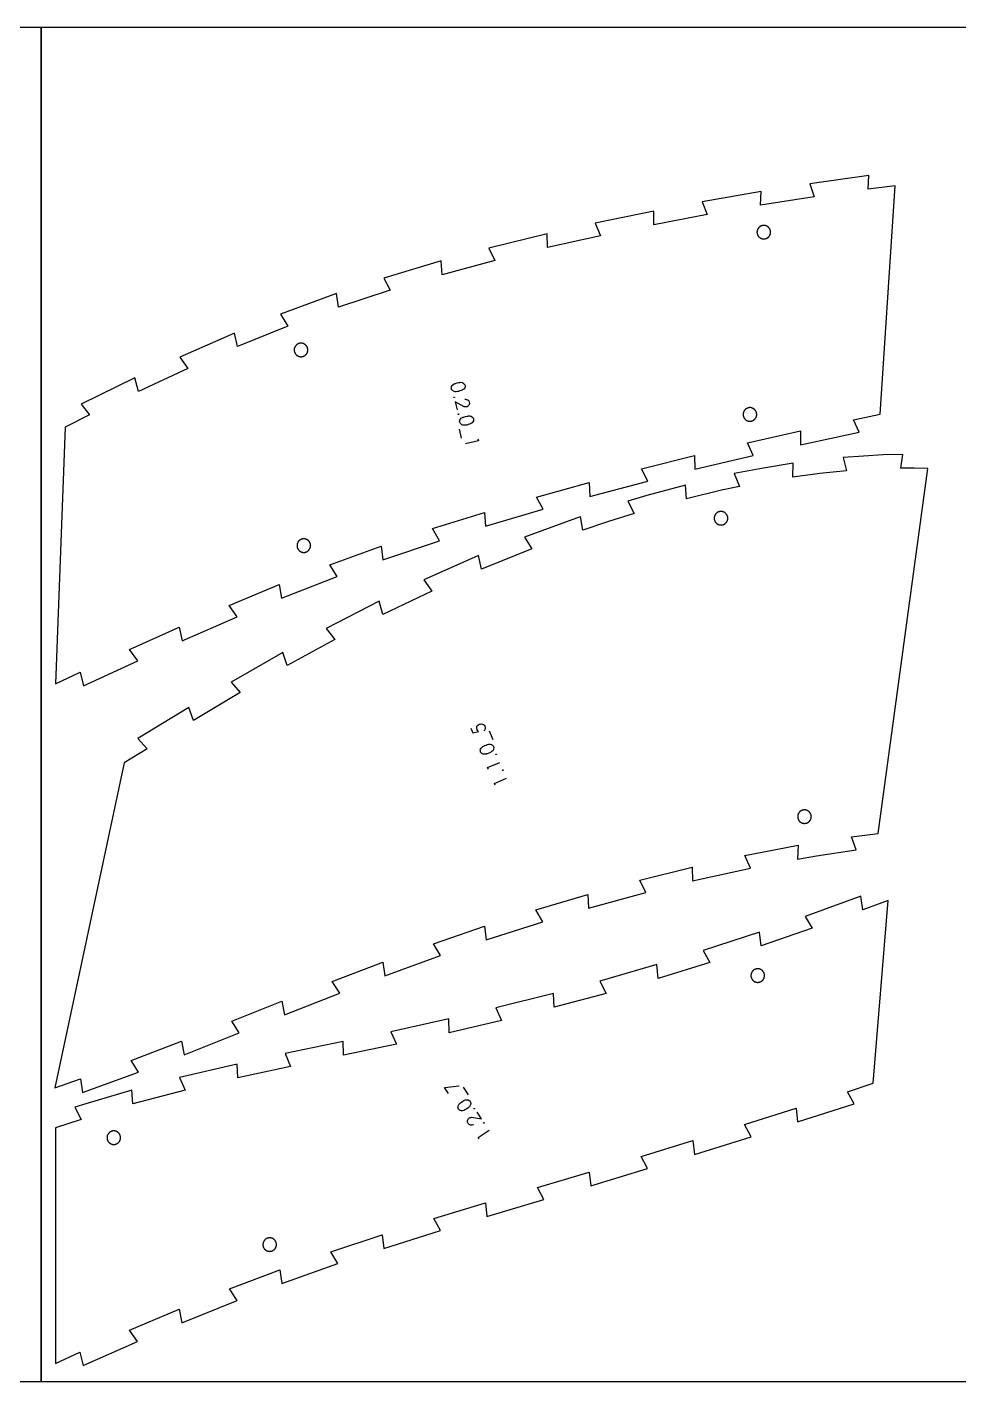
# Model space of a CAD drawing. Header units: millimetres. Extents: x 0 to 7990, y -6000 to -5000.
# Drawn here: x 5590 to 6277, y -6000 to -5000 of the extents above; entities that cross this region are included whole.
import ezdxf

# ---------------------------------------------------------------- set-up
doc = ezdxf.new("R2010")
doc.units = ezdxf.units.MM
doc.header["$MEASUREMENT"] = 0
for name, color, linetype, true_color in [('Default', 18, 'Continuous', 0x000000), ('nest$l_engrave_text', 5, 'Continuous', 0x0000ff), ('nest$l_inner_cut', 3, 'Continuous', 0x00ff00), ('nest$l_outer_cut', 1, 'Continuous', 0xff0000)]:
    doc.layers.add(name, color=color, linetype=linetype, true_color=true_color)

msp = doc.modelspace()

# ---------------------------------------------------------------- linework, layer by layer
at = {"layer": 'Default'}
for points in [[(4900, -6000), (4900, -5000), (5600, -5000), (5600, -6000)], [(5600, -6000), (5600, -5000), (6300, -5000), (6300, -6000)]]:
    msp.add_lwpolyline(points, close=True, dxfattribs=at)
at = {"layer": 'nest$l_engrave_text'}
for points in [[(5902.7, -5265.3), (5903.1, -5264.6), (5903.7, -5264), (5904.6, -5263.4), (5904.7, -5263.3), (5904.9, -5263.3), (5905.2, -5263.1), (5905.6, -5263), (5906.8, -5262.6), (5908, -5262.4), (5908.5, -5262.3), (5908.9, -5262.3), (5909.1, -5262.3), (5909.2, -5262.2), (5910.5, -5262.4), (5911, -5262.6), (5911.3, -5262.7), (5912, -5263.2), (5912.4, -5263.7), (5912.7, -5264.4), (5912.8, -5265.2), (5912.7, -5266), (5912.4, -5266.5), (5911.8, -5267.2), (5911.2, -5267.6), (5910.4, -5268), (5909.8, -5268.3), (5908.8, -5268.6), (5907.8, -5268.9), (5907, -5269), (5906.1, -5269.1), (5905.5, -5269.1), (5904.8, -5269), (5904.2, -5268.7), (5903.6, -5268.3), (5903.2, -5268), (5902.8, -5267.5), (5902.6, -5266.9), (5902.6, -5266.1)], [(5905, -5273.2), (5905, -5273.4), (5904.8, -5273.5), (5904.6, -5273.5), (5904.5, -5273.3), (5904.5, -5273.1), (5904.7, -5273.1), (5904.9, -5273.1)], [(5908.1, -5285.6), (5908.1, -5285.8), (5907.9, -5285.9), (5907.7, -5285.9), (5907.6, -5285.7), (5907.6, -5285.5), (5907.8, -5285.4), (5908, -5285.5)], [(5908.9, -5290.1), (5909.3, -5289.4), (5909.9, -5288.7), (5910.8, -5288.2), (5910.9, -5288.1), (5911.1, -5288), (5911.4, -5287.9), (5911.8, -5287.8), (5913, -5287.4), (5914.2, -5287.2), (5914.7, -5287.1), (5915, -5287.1), (5915.3, -5287), (5915.4, -5287), (5916, -5287), (5916.7, -5287.2), (5917.1, -5287.3), (5917.5, -5287.4), (5918.1, -5287.9), (5918.6, -5288.5), (5918.8, -5289.1), (5919, -5289.9), (5918.8, -5290.7), (5918.5, -5291.3), (5918, -5292), (5917.4, -5292.4), (5916.6, -5292.8), (5915.9, -5293.1), (5914.9, -5293.4), (5914, -5293.7), (5913.2, -5293.8), (5912.3, -5293.9), (5911.7, -5293.9), (5911, -5293.8), (5910.3, -5293.5), (5909.8, -5293.1), (5909.4, -5292.7), (5909, -5292.2), (5908.8, -5291.7), (5908.7, -5290.9)], [(5933.8, -5532.6), (5933.6, -5533.3), (5933.1, -5534.1), (5932.3, -5534.8), (5932.2, -5534.9), (5932, -5535), (5931.8, -5535.1), (5931.4, -5535.4), (5930.3, -5535.9), (5929.1, -5536.3), (5928.6, -5536.5), (5928.3, -5536.6), (5928, -5536.6), (5927.9, -5536.7), (5926.7, -5536.7), (5926.2, -5536.6), (5925.8, -5536.6), (5925.1, -5536.2), (5924.6, -5535.7), (5924.2, -5535.1), (5924, -5534.3), (5923.9, -5533.5), (5924.2, -5532.9), (5924.6, -5532.2), (5925.1, -5531.7), (5925.8, -5531.1), (5926.4, -5530.7), (5927.4, -5530.3), (5928.3, -5529.9), (5929.1, -5529.6), (5929.9, -5529.4), (5930.5, -5529.3), (5931.2, -5529.3), (5931.9, -5529.5), (5932.5, -5529.8), (5933, -5530.1), (5933.4, -5530.5), (5933.7, -5531), (5933.9, -5531.8)], [(5935.4, -5536.9), (5935.4, -5536.7), (5935.5, -5536.6), (5935.7, -5536.6), (5935.8, -5536.7), (5935.8, -5536.9), (5935.7, -5537), (5935.5, -5537)], [(5940.4, -5548.7), (5940.4, -5548.5), (5940.5, -5548.3), (5940.7, -5548.3), (5940.8, -5548.5), (5940.8, -5548.6), (5940.7, -5548.8), (5940.5, -5548.8)], [(5916.9, -5794.5), (5916.8, -5795.2), (5916.5, -5796.1), (5915.9, -5796.9), (5915.8, -5797), (5915.6, -5797.1), (5915.4, -5797.3), (5915.1, -5797.6), (5914.1, -5798.4), (5913, -5799), (5912.5, -5799.2), (5912.2, -5799.4), (5912, -5799.5), (5911.9, -5799.6), (5910.7, -5799.8), (5910.2, -5799.9), (5909.8, -5799.9), (5909, -5799.6), (5908.4, -5799.2), (5907.9, -5798.7), (5907.6, -5798), (5907.4, -5797.2), (5907.5, -5796.6), (5907.8, -5795.8), (5908.2, -5795.2), (5908.8, -5794.5), (5909.3, -5794), (5910.1, -5793.4), (5911, -5792.8), (5911.7, -5792.4), (5912.4, -5792), (5913, -5791.8), (5913.7, -5791.7), (5914.4, -5791.7), (5915.1, -5791.9), (5915.6, -5792.1), (5916.1, -5792.5), (5916.5, -5792.9), (5916.8, -5793.6)], [(5919.3, -5798.4), (5919.2, -5798.2), (5919.3, -5798.1), (5919.5, -5798), (5919.7, -5798.1), (5919.7, -5798.3), (5919.6, -5798.4), (5919.4, -5798.5)], [(5926.4, -5808.9), (5926.4, -5808.8), (5926.5, -5808.6), (5926.6, -5808.6), (5926.8, -5808.7), (5926.8, -5808.9), (5926.7, -5809), (5926.6, -5809.1)]]:
    msp.add_lwpolyline(points, close=True, dxfattribs=at)
for points in [[(5912.5, -5274.7), (5913, -5274.7), (5913.7, -5274.8), (5914.2, -5275), (5914.7, -5275.2), (5915.4, -5275.9), (5915.8, -5276.8), (5915.9, -5277.3), (5915.9, -5277.9), (5915.8, -5278.5), (5915.6, -5279), (5914.8, -5279.8), (5914.3, -5280.2), (5913.9, -5280.4), (5912.9, -5280.4), (5912.6, -5280.4), (5912.5, -5280.4), (5912, -5280.3), (5905.4, -5276.7), (5906.8, -5282.4)], [(5908.3, -5296.7), (5909.9, -5303.3)], [(5922.2, -5303.9), (5922.6, -5305.3), (5913.1, -5307.6)], [(5916.9, -5517.4), (5918.4, -5520.8), (5922.6, -5520), (5922.2, -5519.5), (5921.7, -5518.8), (5921.4, -5518), (5921.3, -5517.4), (5921.3, -5516.7), (5921.5, -5516.1), (5921.9, -5515.4), (5922.5, -5514.9), (5923.1, -5514.6), (5923.9, -5514.4), (5924.7, -5514.3), (5925.5, -5514.5), (5926.2, -5514.8), (5926.9, -5515.3), (5927.4, -5516.1), (5927.6, -5516.9), (5927.6, -5517.7), (5927.3, -5518.6), (5927, -5519), (5926.8, -5519.3), (5926.7, -5519.4)], [(5933.4, -5526), (5930.8, -5519.7)], [(5929.9, -5547.8), (5929.3, -5546.5), (5938.3, -5542.7)], [(5934.9, -5559.6), (5934.3, -5558.2), (5943.3, -5554.4)], [(5900.5, -5787.2), (5897.4, -5782.6), (5908.4, -5781.4)], [(5915.3, -5788), (5911.5, -5782.4)], [(5918.9, -5810.2), (5918.4, -5810.3), (5917.7, -5810.5), (5917.1, -5810.5), (5916.6, -5810.4), (5915.7, -5810), (5915, -5809.3), (5914.7, -5808.8), (5914.5, -5808.3), (5914.5, -5807.7), (5914.5, -5807.2), (5914.9, -5806.1), (5915.2, -5805.6), (5915.6, -5805.3), (5916.5, -5804.9), (5916.8, -5804.8), (5916.9, -5804.8), (5917.4, -5804.7), (5924.9, -5805.8), (5921.6, -5801)], [(5923.1, -5820.7), (5922.3, -5819.5), (5930.4, -5814.1)]]:
    msp.add_lwpolyline(points, dxfattribs=at)
at = {"layer": 'nest$l_inner_cut'}
for points in [[(6134.4, -5156.2), (6134.5, -5156.2), (6134.7, -5156.1), (6134.9, -5156.1), (6135, -5156), (6135.2, -5155.9), (6135.3, -5155.9), (6135.5, -5155.8), (6135.6, -5155.7), (6135.8, -5155.6), (6135.9, -5155.5), (6136.1, -5155.4), (6136.2, -5155.3), (6136.3, -5155.2), (6136.5, -5155.1), (6136.6, -5155), (6136.7, -5154.9), (6136.8, -5154.7), (6137, -5154.6), (6137.1, -5154.5), (6137.2, -5154.3), (6137.3, -5154.2), (6137.4, -5154), (6137.5, -5153.9), (6137.5, -5153.7), (6137.6, -5153.6), (6137.7, -5153.4), (6137.8, -5153.3), (6137.8, -5153.1), (6137.9, -5152.9), (6137.9, -5152.8), (6138, -5152.6), (6138, -5152.4), (6138.1, -5152.3), (6138.1, -5152.1), (6138.1, -5151.9), (6138.1, -5151.8), (6138.1, -5151.6), (6138.1, -5151.4), (6138.1, -5151.2), (6138.1, -5151.1), (6138.1, -5150.9), (6138.1, -5150.7), (6138.1, -5150.5), (6138, -5150.4), (6138, -5150.2), (6138, -5150), (6137.9, -5149.9), (6137.9, -5149.7), (6137.8, -5149.5), (6137.7, -5149.4), (6137.7, -5149.2), (6137.6, -5149.1), (6137.5, -5148.9), (6137.4, -5148.8), (6137.3, -5148.6), (6137.2, -5148.5), (6137.1, -5148.3), (6137, -5148.2), (6136.9, -5148.1), (6136.8, -5147.9), (6136.7, -5147.8), (6136.5, -5147.7), (6136.4, -5147.6), (6136.3, -5147.5), (6136.1, -5147.4), (6136, -5147.3), (6135.8, -5147.2), (6135.7, -5147.1), (6135.6, -5147), (6135.4, -5146.9), (6135.2, -5146.8), (6135.1, -5146.8), (6134.9, -5146.7), (6134.8, -5146.6), (6134.6, -5146.6), (6134.4, -5146.5), (6134.3, -5146.5), (6134.1, -5146.5), (6133.9, -5146.4), (6133.7, -5146.4), (6133.6, -5146.4), (6133.4, -5146.4), (6133.2, -5146.4), (6133.1, -5146.4), (6132.9, -5146.4), (6132.7, -5146.4), (6132.5, -5146.4), (6132.4, -5146.4), (6132.2, -5146.5), (6132, -5146.5), (6131.9, -5146.5), (6131.7, -5146.6), (6131.5, -5146.6), (6131.4, -5146.7), (6131.2, -5146.8), (6131, -5146.8), (6130.9, -5146.9), (6130.7, -5147), (6130.6, -5147.1), (6130.4, -5147.2), (6130.3, -5147.3), (6130.1, -5147.4), (6130, -5147.5), (6129.9, -5147.6), (6129.7, -5147.7), (6129.6, -5147.8), (6129.5, -5148), (6129.4, -5148.1), (6129.3, -5148.2), (6129.2, -5148.3), (6129.1, -5148.5), (6129, -5148.6), (6128.9, -5148.8), (6128.8, -5148.9), (6128.7, -5149.1), (6128.6, -5149.2), (6128.6, -5149.4), (6128.5, -5149.6), (6128.4, -5149.7), (6128.4, -5149.9), (6128.3, -5150.1), (6128.3, -5150.2), (6128.2, -5150.4), (6128.2, -5150.6), (6128.2, -5150.7), (6128.2, -5150.9), (6128.2, -5151.1), (6128.1, -5151.3), (6128.1, -5151.4), (6128.1, -5151.6), (6128.2, -5151.8), (6128.2, -5151.9), (6128.2, -5152.1), (6128.2, -5152.3), (6128.3, -5152.5), (6128.3, -5152.6), (6128.4, -5152.8), (6128.4, -5153), (6128.5, -5153.1), (6128.5, -5153.3), (6128.6, -5153.4), (6128.7, -5153.6), (6128.7, -5153.8), (6128.8, -5153.9), (6128.9, -5154.1), (6129, -5154.2), (6129.1, -5154.3), (6129.2, -5154.5), (6129.3, -5154.6), (6129.4, -5154.7), (6129.6, -5154.9), (6129.7, -5155), (6129.8, -5155.1), (6130, -5155.2), (6130.1, -5155.3), (6130.2, -5155.4), (6130.4, -5155.5), (6130.5, -5155.6), (6130.7, -5155.7), (6130.8, -5155.8), (6131, -5155.9), (6131.1, -5155.9), (6131.3, -5156), (6131.4, -5156.1), (6131.6, -5156.1), (6131.8, -5156.2), (6131.9, -5156.2), (6132.1, -5156.3), (6132.3, -5156.3), (6132.5, -5156.3), (6132.6, -5156.3), (6132.8, -5156.4), (6133, -5156.4), (6133.2, -5156.4), (6133.3, -5156.4), (6133.5, -5156.4), (6133.7, -5156.3), (6133.8, -5156.3), (6134, -5156.3), (6134.2, -5156.3)], [(5792.9, -5243.2), (5793, -5243.1), (5793.2, -5243.1), (5793.3, -5243), (5793.5, -5242.9), (5793.7, -5242.9), (5793.8, -5242.8), (5794, -5242.7), (5794.1, -5242.6), (5794.3, -5242.5), (5794.4, -5242.5), (5794.6, -5242.4), (5794.7, -5242.3), (5794.8, -5242.1), (5795, -5242), (5795.1, -5241.9), (5795.2, -5241.8), (5795.3, -5241.7), (5795.5, -5241.5), (5795.6, -5241.4), (5795.7, -5241.3), (5795.8, -5241.1), (5795.9, -5241), (5796, -5240.8), (5796, -5240.7), (5796.1, -5240.5), (5796.2, -5240.4), (5796.3, -5240.2), (5796.3, -5240), (5796.4, -5239.9), (5796.4, -5239.7), (5796.5, -5239.5), (5796.5, -5239.4), (5796.6, -5239.2), (5796.6, -5239), (5796.6, -5238.9), (5796.6, -5238.7), (5796.6, -5238.5), (5796.6, -5238.3), (5796.6, -5238.2), (5796.6, -5238), (5796.6, -5237.8), (5796.6, -5237.6), (5796.6, -5237.5), (5796.5, -5237.3), (5796.5, -5237.1), (5796.5, -5237), (5796.4, -5236.8), (5796.4, -5236.6), (5796.3, -5236.5), (5796.2, -5236.3), (5796.2, -5236.2), (5796.1, -5236), (5796, -5235.8), (5795.9, -5235.7), (5795.8, -5235.6), (5795.7, -5235.4), (5795.6, -5235.3), (5795.5, -5235.1), (5795.4, -5235), (5795.3, -5234.9), (5795.2, -5234.7), (5795, -5234.6), (5794.9, -5234.5), (5794.8, -5234.4), (5794.6, -5234.3), (5794.5, -5234.2), (5794.3, -5234.1), (5794.2, -5234), (5794, -5233.9), (5793.9, -5233.8), (5793.7, -5233.8), (5793.6, -5233.7), (5793.4, -5233.6), (5793.3, -5233.6), (5793.1, -5233.5), (5792.9, -5233.5), (5792.8, -5233.4), (5792.6, -5233.4), (5792.4, -5233.4), (5792.2, -5233.3), (5792.1, -5233.3), (5791.9, -5233.3), (5791.7, -5233.3), (5791.5, -5233.3), (5791.4, -5233.3), (5791.2, -5233.3), (5791, -5233.3), (5790.9, -5233.4), (5790.7, -5233.4), (5790.5, -5233.4), (5790.3, -5233.5), (5790.2, -5233.5), (5790, -5233.6), (5789.9, -5233.6), (5789.7, -5233.7), (5789.5, -5233.8), (5789.4, -5233.8), (5789.2, -5233.9), (5789.1, -5234), (5788.9, -5234.1), (5788.8, -5234.2), (5788.6, -5234.3), (5788.5, -5234.4), (5788.4, -5234.5), (5788.2, -5234.6), (5788.1, -5234.8), (5788, -5234.9), (5787.9, -5235), (5787.8, -5235.1), (5787.7, -5235.3), (5787.6, -5235.4), (5787.5, -5235.6), (5787.4, -5235.7), (5787.3, -5235.9), (5787.2, -5236), (5787.1, -5236.2), (5787, -5236.3), (5787, -5236.5), (5786.9, -5236.7), (5786.9, -5236.8), (5786.8, -5237), (5786.8, -5237.1), (5786.7, -5237.3), (5786.7, -5237.5), (5786.7, -5237.7), (5786.7, -5237.8), (5786.7, -5238), (5786.6, -5238.2), (5786.6, -5238.4), (5786.6, -5238.5), (5786.7, -5238.7), (5786.7, -5238.9), (5786.7, -5239), (5786.7, -5239.2), (5786.8, -5239.4), (5786.8, -5239.6), (5786.8, -5239.7), (5786.9, -5239.9), (5787, -5240.1), (5787, -5240.2), (5787.1, -5240.4), (5787.2, -5240.5), (5787.2, -5240.7), (5787.3, -5240.8), (5787.4, -5241), (5787.5, -5241.1), (5787.6, -5241.3), (5787.7, -5241.4), (5787.8, -5241.5), (5787.9, -5241.7), (5788.1, -5241.8), (5788.2, -5241.9), (5788.3, -5242), (5788.4, -5242.2), (5788.6, -5242.3), (5788.7, -5242.4), (5788.9, -5242.5), (5789, -5242.6), (5789.2, -5242.6), (5789.3, -5242.7), (5789.5, -5242.8), (5789.6, -5242.9), (5789.8, -5242.9), (5789.9, -5243), (5790.1, -5243.1), (5790.3, -5243.1), (5790.4, -5243.2), (5790.6, -5243.2), (5790.8, -5243.2), (5791, -5243.3), (5791.1, -5243.3), (5791.3, -5243.3), (5791.5, -5243.3), (5791.6, -5243.3), (5791.8, -5243.3), (5792, -5243.3), (5792.2, -5243.3), (5792.3, -5243.3), (5792.5, -5243.2), (5792.7, -5243.2)], [(6124.1, -5290.8), (6124.3, -5290.7), (6124.4, -5290.7), (6124.6, -5290.6), (6124.8, -5290.5), (6124.9, -5290.5), (6125.1, -5290.4), (6125.2, -5290.3), (6125.4, -5290.2), (6125.5, -5290.2), (6125.7, -5290.1), (6125.8, -5290), (6126, -5289.9), (6126.1, -5289.7), (6126.2, -5289.6), (6126.4, -5289.5), (6126.5, -5289.4), (6126.6, -5289.3), (6126.7, -5289.1), (6126.8, -5289), (6126.9, -5288.9), (6127, -5288.7), (6127.1, -5288.6), (6127.2, -5288.4), (6127.3, -5288.3), (6127.4, -5288.1), (6127.5, -5288), (6127.5, -5287.8), (6127.6, -5287.6), (6127.7, -5287.5), (6127.7, -5287.3), (6127.7, -5287.1), (6127.8, -5287), (6127.8, -5286.8), (6127.9, -5286.6), (6127.9, -5286.5), (6127.9, -5286.3), (6127.9, -5286.1), (6127.9, -5285.9), (6127.9, -5285.8), (6127.9, -5285.6), (6127.9, -5285.4), (6127.9, -5285.3), (6127.8, -5285.1), (6127.8, -5284.9), (6127.8, -5284.7), (6127.7, -5284.6), (6127.7, -5284.4), (6127.6, -5284.2), (6127.6, -5284.1), (6127.5, -5283.9), (6127.4, -5283.8), (6127.3, -5283.6), (6127.3, -5283.5), (6127.2, -5283.3), (6127.1, -5283.2), (6127, -5283), (6126.9, -5282.9), (6126.8, -5282.7), (6126.7, -5282.6), (6126.5, -5282.5), (6126.4, -5282.4), (6126.3, -5282.2), (6126.2, -5282.1), (6126, -5282), (6125.9, -5281.9), (6125.8, -5281.8), (6125.6, -5281.7), (6125.5, -5281.6), (6125.3, -5281.5), (6125.2, -5281.4), (6125, -5281.4), (6124.8, -5281.3), (6124.7, -5281.2), (6124.5, -5281.2), (6124.4, -5281.1), (6124.2, -5281.1), (6124, -5281), (6123.8, -5281), (6123.7, -5281), (6123.5, -5280.9), (6123.3, -5280.9), (6123.2, -5280.9), (6123, -5280.9), (6122.8, -5280.9), (6122.6, -5280.9), (6122.5, -5280.9), (6122.3, -5280.9), (6122.1, -5281), (6122, -5281), (6121.8, -5281), (6121.6, -5281.1), (6121.4, -5281.1), (6121.3, -5281.2), (6121.1, -5281.2), (6121, -5281.3), (6120.8, -5281.4), (6120.6, -5281.5), (6120.5, -5281.5), (6120.3, -5281.6), (6120.2, -5281.7), (6120, -5281.8), (6119.9, -5281.9), (6119.8, -5282), (6119.6, -5282.1), (6119.5, -5282.2), (6119.4, -5282.4), (6119.3, -5282.5), (6119.1, -5282.6), (6119, -5282.7), (6118.9, -5282.9), (6118.8, -5283), (6118.7, -5283.2), (6118.6, -5283.3), (6118.5, -5283.5), (6118.5, -5283.6), (6118.4, -5283.8), (6118.3, -5283.9), (6118.2, -5284.1), (6118.2, -5284.3), (6118.1, -5284.4), (6118.1, -5284.6), (6118, -5284.8), (6118, -5284.9), (6118, -5285.1), (6117.9, -5285.3), (6117.9, -5285.4), (6117.9, -5285.6), (6117.9, -5285.8), (6117.9, -5286), (6117.9, -5286.1), (6117.9, -5286.3), (6117.9, -5286.5), (6118, -5286.7), (6118, -5286.8), (6118, -5287), (6118.1, -5287.2), (6118.1, -5287.3), (6118.2, -5287.5), (6118.2, -5287.7), (6118.3, -5287.8), (6118.4, -5288), (6118.4, -5288.1), (6118.5, -5288.3), (6118.6, -5288.4), (6118.7, -5288.6), (6118.8, -5288.7), (6118.9, -5288.9), (6119, -5289), (6119.1, -5289.1), (6119.2, -5289.3), (6119.3, -5289.4), (6119.5, -5289.5), (6119.6, -5289.6), (6119.7, -5289.8), (6119.8, -5289.9), (6120, -5290), (6120.1, -5290.1), (6120.3, -5290.2), (6120.4, -5290.3), (6120.6, -5290.3), (6120.7, -5290.4), (6120.9, -5290.5), (6121, -5290.6), (6121.2, -5290.6), (6121.4, -5290.7), (6121.5, -5290.7), (6121.7, -5290.8), (6121.9, -5290.8), (6122, -5290.8), (6122.2, -5290.9), (6122.4, -5290.9), (6122.6, -5290.9), (6122.7, -5290.9), (6122.9, -5290.9), (6123.1, -5290.9), (6123.3, -5290.9), (6123.4, -5290.9), (6123.6, -5290.9), (6123.8, -5290.8), (6123.9, -5290.8)], [(6099.6, -5357.9), (6099.5, -5358), (6099.3, -5358), (6099.1, -5358.1), (6099, -5358.2), (6098.8, -5358.3), (6098.7, -5358.4), (6098.6, -5358.5), (6098.4, -5358.6), (6098.3, -5358.7), (6098.2, -5358.8), (6098, -5359), (6097.9, -5359.1), (6097.8, -5359.2), (6097.7, -5359.3), (6097.6, -5359.5), (6097.5, -5359.6), (6097.4, -5359.8), (6097.3, -5359.9), (6097.2, -5360.1), (6097.1, -5360.2), (6097, -5360.4), (6097, -5360.5), (6096.9, -5360.7), (6096.8, -5360.8), (6096.8, -5361), (6096.7, -5361.2), (6096.7, -5361.3), (6096.7, -5361.5), (6096.6, -5361.7), (6096.6, -5361.9), (6096.6, -5362), (6096.6, -5362.2), (6096.6, -5362.4), (6096.6, -5362.6), (6096.6, -5362.7), (6096.6, -5362.9), (6096.6, -5363.1), (6096.6, -5363.2), (6096.6, -5363.4), (6096.7, -5363.6), (6096.7, -5363.8), (6096.8, -5363.9), (6096.8, -5364.1), (6096.9, -5364.3), (6096.9, -5364.4), (6097, -5364.6), (6097.1, -5364.7), (6097.2, -5364.9), (6097.3, -5365), (6097.3, -5365.2), (6097.4, -5365.3), (6097.5, -5365.5), (6097.6, -5365.6), (6097.8, -5365.7), (6097.9, -5365.9), (6098, -5366), (6098.1, -5366.1), (6098.2, -5366.2), (6098.4, -5366.3), (6098.5, -5366.5), (6098.6, -5366.6), (6098.8, -5366.7), (6098.9, -5366.8), (6099.1, -5366.8), (6099.2, -5366.9), (6099.4, -5367), (6099.6, -5367.1), (6099.7, -5367.1), (6099.9, -5367.2), (6100, -5367.3), (6100.2, -5367.3), (6100.4, -5367.4), (6100.5, -5367.4), (6100.7, -5367.4), (6100.9, -5367.5), (6101.1, -5367.5), (6101.2, -5367.5), (6101.4, -5367.5), (6101.6, -5367.5), (6101.7, -5367.5), (6101.9, -5367.5), (6102.1, -5367.5), (6102.3, -5367.4), (6102.4, -5367.4), (6102.6, -5367.4), (6102.8, -5367.3), (6102.9, -5367.3), (6103.1, -5367.3), (6103.3, -5367.2), (6103.4, -5367.1), (6103.6, -5367.1), (6103.8, -5367), (6103.9, -5366.9), (6104.1, -5366.8), (6104.2, -5366.7), (6104.4, -5366.6), (6104.5, -5366.5), (6104.6, -5366.4), (6104.8, -5366.3), (6104.9, -5366.2), (6105, -5366.1), (6105.2, -5366), (6105.3, -5365.9), (6105.4, -5365.7), (6105.5, -5365.6), (6105.6, -5365.4), (6105.7, -5365.3), (6105.8, -5365.2), (6105.9, -5365), (6106, -5364.9), (6106, -5364.7), (6106.1, -5364.6), (6106.2, -5364.4), (6106.3, -5364.2), (6106.3, -5364.1), (6106.4, -5363.9), (6106.4, -5363.7), (6106.4, -5363.6), (6106.5, -5363.4), (6106.5, -5363.2), (6106.5, -5363.1), (6106.6, -5362.9), (6106.6, -5362.7), (6106.6, -5362.5), (6106.6, -5362.4), (6106.6, -5362.2), (6106.5, -5362), (6106.5, -5361.8), (6106.5, -5361.7), (6106.5, -5361.5), (6106.4, -5361.3), (6106.4, -5361.2), (6106.3, -5361), (6106.3, -5360.8), (6106.2, -5360.7), (6106.1, -5360.5), (6106.1, -5360.3), (6106, -5360.2), (6105.9, -5360), (6105.8, -5359.9), (6105.7, -5359.7), (6105.6, -5359.6), (6105.5, -5359.5), (6105.4, -5359.3), (6105.3, -5359.2), (6105.2, -5359.1), (6105.1, -5358.9), (6105, -5358.8), (6104.8, -5358.7), (6104.7, -5358.6), (6104.6, -5358.5), (6104.4, -5358.4), (6104.3, -5358.3), (6104.1, -5358.2), (6104, -5358.1), (6103.8, -5358), (6103.7, -5358), (6103.5, -5357.9), (6103.3, -5357.8), (6103.2, -5357.8), (6103, -5357.7), (6102.8, -5357.7), (6102.7, -5357.6), (6102.5, -5357.6), (6102.3, -5357.6), (6102.2, -5357.5), (6102, -5357.5), (6101.8, -5357.5), (6101.6, -5357.5), (6101.5, -5357.5), (6101.3, -5357.5), (6101.1, -5357.5), (6100.9, -5357.5), (6100.8, -5357.6), (6100.6, -5357.6), (6100.4, -5357.6), (6100.3, -5357.7), (6100.1, -5357.7), (6099.9, -5357.8), (6099.8, -5357.8)], [(5794.9, -5387.6), (5795.1, -5387.5), (5795.2, -5387.5), (5795.4, -5387.4), (5795.5, -5387.3), (5795.7, -5387.3), (5795.9, -5387.2), (5796, -5387.1), (5796.2, -5387), (5796.3, -5387), (5796.5, -5386.9), (5796.6, -5386.8), (5796.7, -5386.7), (5796.9, -5386.5), (5797, -5386.4), (5797.1, -5386.3), (5797.3, -5386.2), (5797.4, -5386.1), (5797.5, -5385.9), (5797.6, -5385.8), (5797.7, -5385.7), (5797.8, -5385.5), (5797.9, -5385.4), (5798, -5385.2), (5798.1, -5385.1), (5798.2, -5384.9), (5798.2, -5384.8), (5798.3, -5384.6), (5798.4, -5384.4), (5798.4, -5384.3), (5798.5, -5384.1), (5798.5, -5384), (5798.6, -5383.8), (5798.6, -5383.6), (5798.6, -5383.4), (5798.6, -5383.3), (5798.7, -5383.1), (5798.7, -5382.9), (5798.7, -5382.7), (5798.7, -5382.6), (5798.7, -5382.4), (5798.7, -5382.2), (5798.6, -5382.1), (5798.6, -5381.9), (5798.6, -5381.7), (5798.5, -5381.5), (5798.5, -5381.4), (5798.4, -5381.2), (5798.4, -5381), (5798.3, -5380.9), (5798.3, -5380.7), (5798.2, -5380.6), (5798.1, -5380.4), (5798, -5380.3), (5797.9, -5380.1), (5797.9, -5380), (5797.8, -5379.8), (5797.6, -5379.7), (5797.5, -5379.5), (5797.4, -5379.4), (5797.3, -5379.3), (5797.2, -5379.2), (5797.1, -5379), (5796.9, -5378.9), (5796.8, -5378.8), (5796.7, -5378.7), (5796.5, -5378.6), (5796.4, -5378.5), (5796.2, -5378.4), (5796.1, -5378.3), (5795.9, -5378.2), (5795.8, -5378.2), (5795.6, -5378.1), (5795.5, -5378), (5795.3, -5378), (5795.1, -5377.9), (5795, -5377.9), (5794.8, -5377.8), (5794.6, -5377.8), (5794.4, -5377.8), (5794.3, -5377.7), (5794.1, -5377.7), (5793.9, -5377.7), (5793.8, -5377.7), (5793.6, -5377.7), (5793.4, -5377.7), (5793.2, -5377.7), (5793.1, -5377.7), (5792.9, -5377.8), (5792.7, -5377.8), (5792.6, -5377.8), (5792.4, -5377.9), (5792.2, -5377.9), (5792.1, -5378), (5791.9, -5378), (5791.7, -5378.1), (5791.6, -5378.2), (5791.4, -5378.3), (5791.3, -5378.3), (5791.1, -5378.4), (5791, -5378.5), (5790.8, -5378.6), (5790.7, -5378.7), (5790.5, -5378.8), (5790.4, -5378.9), (5790.3, -5379), (5790.2, -5379.2), (5790, -5379.3), (5789.9, -5379.4), (5789.8, -5379.6), (5789.7, -5379.7), (5789.6, -5379.8), (5789.5, -5380), (5789.4, -5380.1), (5789.3, -5380.3), (5789.2, -5380.4), (5789.2, -5380.6), (5789.1, -5380.7), (5789, -5380.9), (5789, -5381.1), (5788.9, -5381.2), (5788.9, -5381.4), (5788.8, -5381.6), (5788.8, -5381.7), (5788.7, -5381.9), (5788.7, -5382.1), (5788.7, -5382.2), (5788.7, -5382.4), (5788.7, -5382.6), (5788.7, -5382.8), (5788.7, -5382.9), (5788.7, -5383.1), (5788.7, -5383.3), (5788.7, -5383.5), (5788.8, -5383.6), (5788.8, -5383.8), (5788.8, -5384), (5788.9, -5384.1), (5788.9, -5384.3), (5789, -5384.5), (5789.1, -5384.6), (5789.1, -5384.8), (5789.2, -5384.9), (5789.3, -5385.1), (5789.4, -5385.2), (5789.5, -5385.4), (5789.5, -5385.5), (5789.6, -5385.7), (5789.8, -5385.8), (5789.9, -5385.9), (5790, -5386.1), (5790.1, -5386.2), (5790.2, -5386.3), (5790.4, -5386.4), (5790.5, -5386.6), (5790.6, -5386.7), (5790.8, -5386.8), (5790.9, -5386.9), (5791, -5387), (5791.2, -5387.1), (5791.3, -5387.1), (5791.5, -5387.2), (5791.7, -5387.3), (5791.8, -5387.4), (5792, -5387.4), (5792.1, -5387.5), (5792.3, -5387.5), (5792.5, -5387.6), (5792.6, -5387.6), (5792.8, -5387.6), (5793, -5387.7), (5793.2, -5387.7), (5793.3, -5387.7), (5793.5, -5387.7), (5793.7, -5387.7), (5793.9, -5387.7), (5794, -5387.7), (5794.2, -5387.7), (5794.4, -5387.7), (5794.5, -5387.6), (5794.7, -5387.6)], [(6161.2, -5578.2), (6161, -5578.2), (6160.9, -5578.3), (6160.7, -5578.4), (6160.6, -5578.5), (6160.4, -5578.6), (6160.3, -5578.7), (6160.2, -5578.8), (6160, -5578.9), (6159.9, -5579), (6159.8, -5579.1), (6159.6, -5579.2), (6159.5, -5579.3), (6159.4, -5579.5), (6159.3, -5579.6), (6159.2, -5579.7), (6159.1, -5579.9), (6159, -5580), (6158.9, -5580.2), (6158.8, -5580.3), (6158.7, -5580.5), (6158.6, -5580.6), (6158.6, -5580.8), (6158.5, -5581), (6158.4, -5581.1), (6158.4, -5581.3), (6158.3, -5581.4), (6158.3, -5581.6), (6158.3, -5581.8), (6158.2, -5582), (6158.2, -5582.1), (6158.2, -5582.3), (6158.2, -5582.5), (6158.2, -5582.6), (6158.2, -5582.8), (6158.2, -5583), (6158.2, -5583.2), (6158.2, -5583.3), (6158.2, -5583.5), (6158.2, -5583.7), (6158.3, -5583.9), (6158.3, -5584), (6158.4, -5584.2), (6158.4, -5584.4), (6158.5, -5584.5), (6158.5, -5584.7), (6158.6, -5584.8), (6158.7, -5585), (6158.8, -5585.2), (6158.8, -5585.3), (6158.9, -5585.5), (6159, -5585.6), (6159.1, -5585.7), (6159.2, -5585.9), (6159.3, -5586), (6159.5, -5586.1), (6159.6, -5586.3), (6159.7, -5586.4), (6159.8, -5586.5), (6160, -5586.6), (6160.1, -5586.7), (6160.2, -5586.8), (6160.4, -5586.9), (6160.5, -5587), (6160.7, -5587.1), (6160.8, -5587.2), (6161, -5587.3), (6161.1, -5587.3), (6161.3, -5587.4), (6161.5, -5587.5), (6161.6, -5587.5), (6161.8, -5587.6), (6162, -5587.6), (6162.1, -5587.7), (6162.3, -5587.7), (6162.5, -5587.7), (6162.6, -5587.7), (6162.8, -5587.8), (6163, -5587.8), (6163.2, -5587.8), (6163.3, -5587.8), (6163.5, -5587.8), (6163.7, -5587.7), (6163.9, -5587.7), (6164, -5587.7), (6164.2, -5587.7), (6164.4, -5587.6), (6164.5, -5587.6), (6164.7, -5587.5), (6164.9, -5587.5), (6165, -5587.4), (6165.2, -5587.3), (6165.3, -5587.3), (6165.5, -5587.2), (6165.7, -5587.1), (6165.8, -5587), (6165.9, -5586.9), (6166.1, -5586.8), (6166.2, -5586.7), (6166.4, -5586.6), (6166.5, -5586.5), (6166.6, -5586.4), (6166.7, -5586.2), (6166.9, -5586.1), (6167, -5586), (6167.1, -5585.9), (6167.2, -5585.7), (6167.3, -5585.6), (6167.4, -5585.4), (6167.5, -5585.3), (6167.6, -5585.1), (6167.6, -5585), (6167.7, -5584.8), (6167.8, -5584.7), (6167.8, -5584.5), (6167.9, -5584.3), (6168, -5584.2), (6168, -5584), (6168, -5583.8), (6168.1, -5583.7), (6168.1, -5583.5), (6168.1, -5583.3), (6168.1, -5583.1), (6168.2, -5583), (6168.2, -5582.8), (6168.2, -5582.6), (6168.1, -5582.5), (6168.1, -5582.3), (6168.1, -5582.1), (6168.1, -5581.9), (6168.1, -5581.8), (6168, -5581.6), (6168, -5581.4), (6167.9, -5581.3), (6167.9, -5581.1), (6167.8, -5580.9), (6167.7, -5580.8), (6167.7, -5580.6), (6167.6, -5580.5), (6167.5, -5580.3), (6167.4, -5580.2), (6167.3, -5580), (6167.2, -5579.9), (6167.1, -5579.7), (6167, -5579.6), (6166.9, -5579.5), (6166.8, -5579.3), (6166.7, -5579.2), (6166.5, -5579.1), (6166.4, -5579), (6166.3, -5578.9), (6166.1, -5578.8), (6166, -5578.7), (6165.9, -5578.6), (6165.7, -5578.5), (6165.6, -5578.4), (6165.4, -5578.3), (6165.2, -5578.2), (6165.1, -5578.2), (6164.9, -5578.1), (6164.8, -5578), (6164.6, -5578), (6164.4, -5577.9), (6164.3, -5577.9), (6164.1, -5577.9), (6163.9, -5577.8), (6163.8, -5577.8), (6163.6, -5577.8), (6163.4, -5577.8), (6163.2, -5577.8), (6163.1, -5577.8), (6162.9, -5577.8), (6162.7, -5577.8), (6162.5, -5577.8), (6162.4, -5577.8), (6162.2, -5577.9), (6162, -5577.9), (6161.9, -5577.9), (6161.7, -5578), (6161.5, -5578), (6161.4, -5578.1)], [(6125.9, -5695.9), (6125.7, -5696), (6125.6, -5696.1), (6125.5, -5696.2), (6125.3, -5696.4), (6125.2, -5696.5), (6125.1, -5696.6), (6125, -5696.7), (6124.9, -5696.9), (6124.7, -5697), (6124.6, -5697.1), (6124.5, -5697.3), (6124.4, -5697.4), (6124.4, -5697.6), (6124.3, -5697.7), (6124.2, -5697.9), (6124.1, -5698), (6124.1, -5698.2), (6124, -5698.4), (6123.9, -5698.5), (6123.9, -5698.7), (6123.8, -5698.9), (6123.8, -5699), (6123.8, -5699.2), (6123.7, -5699.4), (6123.7, -5699.5), (6123.7, -5699.7), (6123.7, -5699.9), (6123.7, -5700.1), (6123.7, -5700.2), (6123.7, -5700.4), (6123.7, -5700.6), (6123.7, -5700.7), (6123.8, -5700.9), (6123.8, -5701.1), (6123.8, -5701.3), (6123.9, -5701.4), (6123.9, -5701.6), (6124, -5701.8), (6124, -5701.9), (6124.1, -5702.1), (6124.2, -5702.2), (6124.2, -5702.4), (6124.3, -5702.5), (6124.4, -5702.7), (6124.5, -5702.8), (6124.6, -5703), (6124.7, -5703.1), (6124.8, -5703.3), (6124.9, -5703.4), (6125.1, -5703.5), (6125.2, -5703.6), (6125.3, -5703.8), (6125.4, -5703.9), (6125.6, -5704), (6125.7, -5704.1), (6125.8, -5704.2), (6126, -5704.3), (6126.1, -5704.4), (6126.3, -5704.5), (6126.4, -5704.6), (6126.6, -5704.6), (6126.8, -5704.7), (6126.9, -5704.8), (6127.1, -5704.8), (6127.2, -5704.9), (6127.4, -5704.9), (6127.6, -5705), (6127.7, -5705), (6127.9, -5705), (6128.1, -5705), (6128.3, -5705.1), (6128.4, -5705.1), (6128.6, -5705.1), (6128.8, -5705.1), (6129, -5705.1), (6129.1, -5705.1), (6129.3, -5705), (6129.5, -5705), (6129.6, -5705), (6129.8, -5705), (6130, -5704.9), (6130.2, -5704.9), (6130.3, -5704.8), (6130.5, -5704.7), (6130.6, -5704.7), (6130.8, -5704.6), (6131, -5704.5), (6131.1, -5704.5), (6131.3, -5704.4), (6131.4, -5704.3), (6131.5, -5704.2), (6131.7, -5704.1), (6131.8, -5704), (6132, -5703.9), (6132.1, -5703.7), (6132.2, -5703.6), (6132.3, -5703.5), (6132.4, -5703.4), (6132.6, -5703.2), (6132.7, -5703.1), (6132.8, -5703), (6132.9, -5702.8), (6133, -5702.7), (6133, -5702.5), (6133.1, -5702.4), (6133.2, -5702.2), (6133.3, -5702.1), (6133.3, -5701.9), (6133.4, -5701.7), (6133.5, -5701.6), (6133.5, -5701.4), (6133.5, -5701.2), (6133.6, -5701.1), (6133.6, -5700.9), (6133.6, -5700.7), (6133.7, -5700.5), (6133.7, -5700.4), (6133.7, -5700.2), (6133.7, -5700), (6133.7, -5699.8), (6133.7, -5699.7), (6133.6, -5699.5), (6133.6, -5699.3), (6133.6, -5699.2), (6133.6, -5699), (6133.5, -5698.8), (6133.5, -5698.7), (6133.4, -5698.5), (6133.4, -5698.3), (6133.3, -5698.2), (6133.2, -5698), (6133.2, -5697.8), (6133.1, -5697.7), (6133, -5697.5), (6132.9, -5697.4), (6132.8, -5697.3), (6132.7, -5697.1), (6132.6, -5697), (6132.5, -5696.8), (6132.4, -5696.7), (6132.3, -5696.6), (6132.1, -5696.5), (6132, -5696.3), (6131.9, -5696.2), (6131.7, -5696.1), (6131.6, -5696), (6131.4, -5695.9), (6131.3, -5695.8), (6131.2, -5695.7), (6131, -5695.7), (6130.8, -5695.6), (6130.7, -5695.5), (6130.5, -5695.4), (6130.4, -5695.4), (6130.2, -5695.3), (6130, -5695.3), (6129.9, -5695.2), (6129.7, -5695.2), (6129.5, -5695.2), (6129.4, -5695.1), (6129.2, -5695.1), (6129, -5695.1), (6128.8, -5695.1), (6128.7, -5695.1), (6128.5, -5695.1), (6128.3, -5695.1), (6128.1, -5695.1), (6128, -5695.1), (6127.8, -5695.2), (6127.6, -5695.2), (6127.5, -5695.2), (6127.3, -5695.3), (6127.1, -5695.3), (6127, -5695.4), (6126.8, -5695.4), (6126.6, -5695.5), (6126.5, -5695.6), (6126.3, -5695.7), (6126.2, -5695.8), (6126, -5695.8)], [(5650.7, -5815.6), (5650.6, -5815.7), (5650.4, -5815.8), (5650.3, -5815.9), (5650.1, -5816), (5650, -5816.2), (5649.9, -5816.3), (5649.8, -5816.4), (5649.7, -5816.5), (5649.6, -5816.7), (5649.5, -5816.8), (5649.4, -5817), (5649.3, -5817.1), (5649.2, -5817.2), (5649.1, -5817.4), (5649, -5817.6), (5648.9, -5817.7), (5648.9, -5817.9), (5648.8, -5818), (5648.7, -5818.2), (5648.7, -5818.4), (5648.6, -5818.5), (5648.6, -5818.7), (5648.6, -5818.9), (5648.5, -5819), (5648.5, -5819.2), (5648.5, -5819.4), (5648.5, -5819.6), (5648.5, -5819.7), (5648.5, -5819.9), (5648.5, -5820.1), (5648.5, -5820.2), (5648.5, -5820.4), (5648.6, -5820.6), (5648.6, -5820.8), (5648.6, -5820.9), (5648.7, -5821.1), (5648.7, -5821.3), (5648.8, -5821.4), (5648.8, -5821.6), (5648.9, -5821.8), (5649, -5821.9), (5649.1, -5822.1), (5649.1, -5822.2), (5649.2, -5822.4), (5649.3, -5822.5), (5649.4, -5822.7), (5649.5, -5822.8), (5649.6, -5822.9), (5649.7, -5823.1), (5649.9, -5823.2), (5650, -5823.3), (5650.1, -5823.4), (5650.2, -5823.6), (5650.4, -5823.7), (5650.5, -5823.8), (5650.7, -5823.9), (5650.8, -5824), (5650.9, -5824.1), (5651.1, -5824.1), (5651.2, -5824.2), (5651.4, -5824.3), (5651.6, -5824.4), (5651.7, -5824.4), (5651.9, -5824.5), (5652.1, -5824.5), (5652.2, -5824.6), (5652.4, -5824.6), (5652.6, -5824.7), (5652.7, -5824.7), (5652.9, -5824.7), (5653.1, -5824.7), (5653.2, -5824.7), (5653.4, -5824.8), (5653.6, -5824.8), (5653.8, -5824.7), (5653.9, -5824.7), (5654.1, -5824.7), (5654.3, -5824.7), (5654.5, -5824.7), (5654.6, -5824.6), (5654.8, -5824.6), (5655, -5824.5), (5655.1, -5824.5), (5655.3, -5824.4), (5655.5, -5824.4), (5655.6, -5824.3), (5655.8, -5824.2), (5655.9, -5824.1), (5656.1, -5824), (5656.2, -5823.9), (5656.4, -5823.9), (5656.5, -5823.7), (5656.6, -5823.6), (5656.8, -5823.5), (5656.9, -5823.4), (5657, -5823.3), (5657.1, -5823.2), (5657.3, -5823), (5657.4, -5822.9), (5657.5, -5822.8), (5657.6, -5822.6), (5657.7, -5822.5), (5657.8, -5822.3), (5657.9, -5822.2), (5657.9, -5822), (5658, -5821.9), (5658.1, -5821.7), (5658.2, -5821.6), (5658.2, -5821.4), (5658.3, -5821.2), (5658.3, -5821.1), (5658.4, -5820.9), (5658.4, -5820.7), (5658.4, -5820.6), (5658.5, -5820.4), (5658.5, -5820.2), (5658.5, -5820), (5658.5, -5819.9), (5658.5, -5819.7), (5658.5, -5819.5), (5658.5, -5819.3), (5658.5, -5819.2), (5658.4, -5819), (5658.4, -5818.8), (5658.4, -5818.7), (5658.3, -5818.5), (5658.3, -5818.3), (5658.2, -5818.2), (5658.2, -5818), (5658.1, -5817.8), (5658, -5817.7), (5658, -5817.5), (5657.9, -5817.4), (5657.8, -5817.2), (5657.7, -5817.1), (5657.6, -5816.9), (5657.5, -5816.8), (5657.4, -5816.6), (5657.3, -5816.5), (5657.2, -5816.4), (5657.1, -5816.3), (5656.9, -5816.1), (5656.8, -5816), (5656.7, -5815.9), (5656.5, -5815.8), (5656.4, -5815.7), (5656.3, -5815.6), (5656.1, -5815.5), (5656, -5815.4), (5655.8, -5815.3), (5655.7, -5815.2), (5655.5, -5815.2), (5655.3, -5815.1), (5655.2, -5815), (5655, -5815), (5654.8, -5814.9), (5654.7, -5814.9), (5654.5, -5814.9), (5654.3, -5814.8), (5654.2, -5814.8), (5654, -5814.8), (5653.8, -5814.8), (5653.6, -5814.8), (5653.5, -5814.8), (5653.3, -5814.8), (5653.1, -5814.8), (5653, -5814.8), (5652.8, -5814.8), (5652.6, -5814.8), (5652.4, -5814.9), (5652.3, -5814.9), (5652.1, -5815), (5651.9, -5815), (5651.8, -5815.1), (5651.6, -5815.1), (5651.5, -5815.2), (5651.3, -5815.3), (5651.1, -5815.3), (5651, -5815.4), (5650.8, -5815.5)], [(5765.7, -5894.5), (5765.6, -5894.6), (5765.4, -5894.7), (5765.3, -5894.8), (5765.2, -5894.9), (5765, -5895.1), (5764.9, -5895.2), (5764.8, -5895.3), (5764.7, -5895.4), (5764.6, -5895.6), (5764.5, -5895.7), (5764.4, -5895.8), (5764.3, -5896), (5764.2, -5896.1), (5764.1, -5896.3), (5764, -5896.4), (5763.9, -5896.6), (5763.9, -5896.8), (5763.8, -5896.9), (5763.7, -5897.1), (5763.7, -5897.3), (5763.7, -5897.4), (5763.6, -5897.6), (5763.6, -5897.8), (5763.5, -5897.9), (5763.5, -5898.1), (5763.5, -5898.3), (5763.5, -5898.5), (5763.5, -5898.6), (5763.5, -5898.8), (5763.5, -5899), (5763.5, -5899.1), (5763.5, -5899.3), (5763.6, -5899.5), (5763.6, -5899.7), (5763.6, -5899.8), (5763.7, -5900), (5763.7, -5900.2), (5763.8, -5900.3), (5763.8, -5900.5), (5763.9, -5900.7), (5764, -5900.8), (5764.1, -5901), (5764.1, -5901.1), (5764.2, -5901.3), (5764.3, -5901.4), (5764.4, -5901.6), (5764.5, -5901.7), (5764.6, -5901.8), (5764.7, -5902), (5764.9, -5902.1), (5765, -5902.2), (5765.1, -5902.3), (5765.2, -5902.4), (5765.4, -5902.6), (5765.5, -5902.7), (5765.7, -5902.8), (5765.8, -5902.9), (5765.9, -5903), (5766.1, -5903), (5766.3, -5903.1), (5766.4, -5903.2), (5766.6, -5903.3), (5766.7, -5903.3), (5766.9, -5903.4), (5767.1, -5903.4), (5767.2, -5903.5), (5767.4, -5903.5), (5767.6, -5903.6), (5767.7, -5903.6), (5767.9, -5903.6), (5768.1, -5903.6), (5768.3, -5903.6), (5768.4, -5903.7), (5768.6, -5903.7), (5768.8, -5903.6), (5768.9, -5903.6), (5769.1, -5903.6), (5769.3, -5903.6), (5769.5, -5903.6), (5769.6, -5903.5), (5769.8, -5903.5), (5770, -5903.4), (5770.1, -5903.4), (5770.3, -5903.3), (5770.5, -5903.3), (5770.6, -5903.2), (5770.8, -5903.1), (5770.9, -5903), (5771.1, -5902.9), (5771.2, -5902.8), (5771.4, -5902.7), (5771.5, -5902.6), (5771.6, -5902.5), (5771.8, -5902.4), (5771.9, -5902.3), (5772, -5902.2), (5772.1, -5902.1), (5772.3, -5901.9), (5772.4, -5901.8), (5772.5, -5901.7), (5772.6, -5901.5), (5772.7, -5901.4), (5772.8, -5901.2), (5772.9, -5901.1), (5772.9, -5900.9), (5773, -5900.8), (5773.1, -5900.6), (5773.2, -5900.5), (5773.2, -5900.3), (5773.3, -5900.1), (5773.3, -5900), (5773.4, -5899.8), (5773.4, -5899.6), (5773.4, -5899.5), (5773.5, -5899.3), (5773.5, -5899.1), (5773.5, -5898.9), (5773.5, -5898.8), (5773.5, -5898.6), (5773.5, -5898.4), (5773.5, -5898.2), (5773.5, -5898.1), (5773.4, -5897.9), (5773.4, -5897.7), (5773.4, -5897.6), (5773.3, -5897.4), (5773.3, -5897.2), (5773.2, -5897.1), (5773.2, -5896.9), (5773.1, -5896.7), (5773, -5896.6), (5773, -5896.4), (5772.9, -5896.3), (5772.8, -5896.1), (5772.7, -5896), (5772.6, -5895.8), (5772.5, -5895.7), (5772.4, -5895.5), (5772.3, -5895.4), (5772.2, -5895.3), (5772.1, -5895.2), (5771.9, -5895), (5771.8, -5894.9), (5771.7, -5894.8), (5771.5, -5894.7), (5771.4, -5894.6), (5771.3, -5894.5), (5771.1, -5894.4), (5771, -5894.3), (5770.8, -5894.2), (5770.7, -5894.1), (5770.5, -5894.1), (5770.3, -5894), (5770.2, -5893.9), (5770, -5893.9), (5769.9, -5893.8), (5769.7, -5893.8), (5769.5, -5893.8), (5769.3, -5893.7), (5769.2, -5893.7), (5769, -5893.7), (5768.8, -5893.7), (5768.7, -5893.7), (5768.5, -5893.7), (5768.3, -5893.7), (5768.1, -5893.7), (5768, -5893.7), (5767.8, -5893.7), (5767.6, -5893.7), (5767.4, -5893.8), (5767.3, -5893.8), (5767.1, -5893.8), (5766.9, -5893.9), (5766.8, -5894), (5766.6, -5894), (5766.5, -5894.1), (5766.3, -5894.2), (5766.1, -5894.2), (5766, -5894.3), (5765.8, -5894.4)]]:
    msp.add_lwpolyline(points, close=True, dxfattribs=at)
at = {"layer": 'nest$l_outer_cut'}
for points in [[(6230, -5117.2), (6210.1, -5119.7), (6210.7, -5109.5), (6167, -5115.6), (6170.4, -5125.2), (6130.8, -5131.5), (6131.1, -5121.3), (6087.6, -5128.9), (6091.3, -5138.4), (6052, -5145.9), (6051.9, -5135.8), (6008.7, -5144.7), (6012.7, -5154.1), (5973.6, -5162.8), (5973.2, -5152.6), (5930.3, -5163.1), (5934.6, -5172.3), (5895.9, -5182.8), (5895, -5172.6), (5852.7, -5185.2), (5857.5, -5194.2), (5819.4, -5206.8), (5817.9, -5196.7), (5776.5, -5212), (5781.8, -5220.7), (5744.7, -5235.8), (5742.5, -5225.8), (5702.2, -5243.6), (5708, -5251.9), (5671.7, -5268.9), (5669.1, -5259), (5629.4, -5278.2), (5635.6, -5286.3), (5617.6, -5295.2), (5610.4, -5484.7), (5628.7, -5476.2), (5631, -5486.2), (5671.1, -5467.7), (5665.1, -5459.5), (5701.7, -5443), (5703.9, -5452.9), (5744.4, -5435.2), (5738.5, -5426.9), (5775.5, -5411.4), (5777.3, -5421.5), (5818.4, -5405.4), (5812.9, -5396.8), (5850.7, -5383.1), (5852, -5393.2), (5893.8, -5379.1), (5888.7, -5370.2), (5927, -5358.2), (5927.9, -5368.4), (5970.3, -5355.9), (5965.5, -5346.9), (6004.2, -5336.2), (6004.8, -5346.4), (6047.5, -5335.1), (6043, -5326), (6082, -5316.2), (6082.3, -5326.4), (6125.3, -5316.1), (6121, -5306.9), (6160.2, -5298.1), (6160.3, -5308.3), (6203.5, -5299.1), (6199.4, -5289.8), (6219.1, -5285.8)], [(6254.2, -5325.7), (6244.2, -5325.5), (6234.2, -5325.5), (6235.8, -5315.5), (6221.3, -5315.8), (6206.8, -5316.6), (6191.8, -5317.6), (6194.3, -5327.5), (6174.4, -5329.5), (6154.5, -5332.1), (6154.7, -5321.9), (6133, -5325.5), (6111.4, -5329.6), (6115.1, -5339.1), (6102, -5341.9), (6076.1, -5348.1), (6075.3, -5338), (6046.8, -5345.8), (6032.9, -5349.9), (6037.6, -5358.9), (6018.5, -5364.9), (5999.5, -5371.3), (5997.9, -5361.2), (5997.6, -5361.4), (5956.6, -5376.4), (5961.9, -5385), (5924.8, -5400.1), (5922.6, -5390.1), (5882.3, -5408), (5888.2, -5416.3), (5852.1, -5433.6), (5849.3, -5423.8), (5810.2, -5444), (5816.5, -5451.9), (5781.4, -5471.2), (5778.1, -5461.5), (5740, -5483.6), (5746.8, -5491.2), (5712.4, -5511.8), (5708.9, -5502.2), (5671.3, -5525.1), (5678.2, -5532.6), (5661.1, -5543), (5610, -5783), (5628.8, -5776.4), (5630.4, -5786.5), (5671.6, -5771.5), (5666.3, -5762.8), (5703.5, -5748.5), (5705.3, -5758.5), (5746.1, -5742.4), (5740.5, -5733.8), (5777.6, -5719), (5779.4, -5729.1), (5820.2, -5713), (5814.6, -5704.4), (5851.9, -5690.2), (5853.4, -5700.3), (5894.6, -5685.3), (5889.3, -5676.6), (5927.1, -5663.7), (5928.2, -5673.8), (5970, -5660.5), (5965, -5651.5), (6003.2, -5640.2), (6003.9, -5650.4), (6046.2, -5638.8), (6041.7, -5629.6), (6080.3, -5620), (6080.6, -5630.2), (6123.4, -5620.7), (6119.2, -5611.4), (6158.4, -5603.9), (6158, -5614.1), (6172.1, -5611.7), (6201.3, -5607.3), (6197.8, -5597.7), (6217.5, -5595.2)], [(6225, -5644.6), (6206.3, -5651.6), (6204.8, -5641.5), (6163.6, -5656.5), (6168.9, -5665.2), (6131.2, -5678.2), (6130, -5668), (6088.3, -5681.6), (6093.3, -5690.5), (6055.2, -5702.2), (6054.3, -5692), (6012.2, -5704.1), (6016.9, -5713.2), (5978.4, -5723.5), (5977.9, -5713.3), (5935.3, -5724), (5939.7, -5733.2), (5900.9, -5742.3), (5900.7, -5732.1), (5857.9, -5741.5), (5862, -5750.8), (5822.9, -5758.9), (5822.8, -5748.8), (5779.9, -5757.7), (5783.9, -5767.1), (5745, -5775.6), (5744.6, -5765.4), (5701.9, -5775.4), (5706.2, -5784.7), (5667.6, -5794.8), (5666.7, -5784.7), (5632.8, -5794.7), (5624.7, -5797.3), (5629.5, -5806.3), (5610.5, -5812.5), (5610.4, -5986.3), (5628.5, -5978), (5630.8, -5988), (5670.9, -5970.2), (5665, -5961.8), (5701.8, -5946.2), (5703.6, -5956.3), (5744.4, -5939.8), (5738.8, -5931.3), (5776.1, -5917.2), (5777.5, -5927.3), (5818.9, -5912.7), (5813.7, -5903.9), (5851.6, -5891.4), (5852.7, -5901.5), (5894.6, -5888.3), (5889.7, -5879.4), (5927.9, -5867.8), (5928.8, -5878), (5970.9, -5865.4), (5966.2, -5856.4), (6004.4, -5845.1), (6005.4, -5855.2), (6047.4, -5842.6), (6042.6, -5833.6), (6080.8, -5821.9), (6081.9, -5832.1), (6123.8, -5819), (6118.9, -5810.1), (6157, -5798), (6158.1, -5808.1), (6199.9, -5794.7), (6195, -5785.8), (6213.9, -5779.6)]]:
    msp.add_lwpolyline(points, close=True, dxfattribs=at)

doc.saveas('drawing.dxf')
